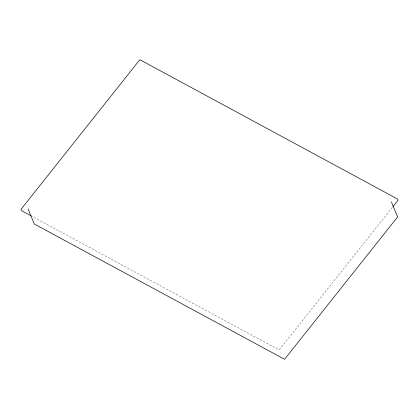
<?xml version="1.0" encoding="UTF-8"?>
<svg xmlns="http://www.w3.org/2000/svg" width="419" height="419" viewBox="0 0 419 419"><rect width="100%" height="100%" fill="white"/><g stroke="black" fill="none" stroke-linecap="round" stroke-linejoin="round"><path stroke-width="0.31" stroke-dasharray="2.1 1.57" d="M392.367 207.4L279.169 349.954L31.802 216.225"/><path stroke-width="0.63" d="M393.179 206.378L398.05 200.245L397.552 199.03L139.831 59.702L20.95 209.416L21.448 210.631L31.226 215.916M391.419 201.932L397.584 216.963L284.564 359.298L34.243 223.971L28.078 208.94"/></g></svg>
